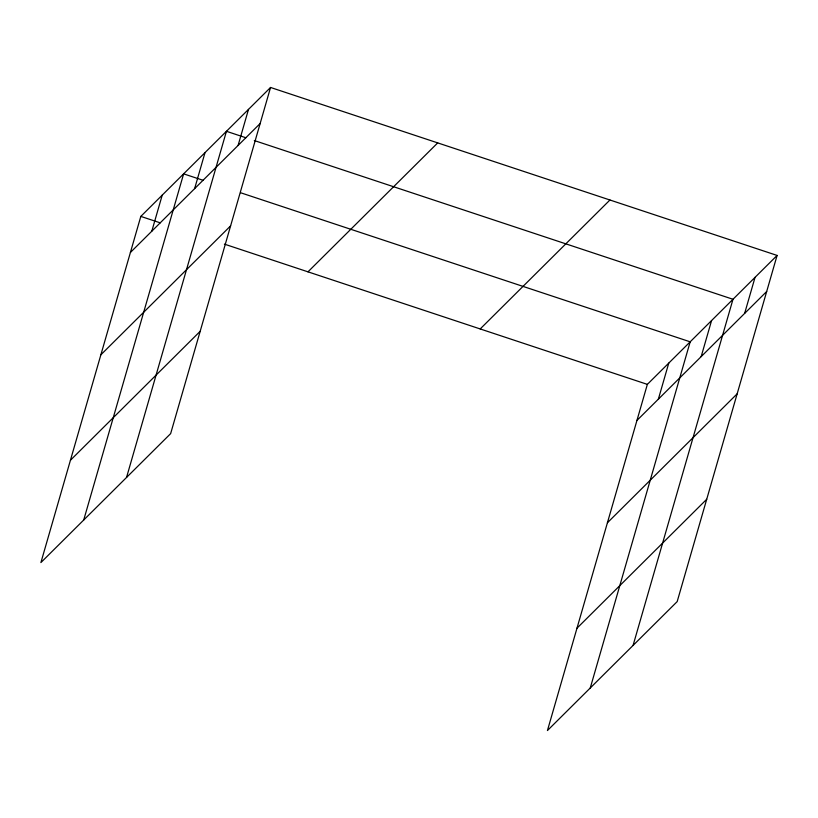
<?xml version="1.0" encoding="UTF-8"?>
<svg xmlns="http://www.w3.org/2000/svg" width="818" height="818" viewBox="0 0 818 818"><rect width="100%" height="100%" fill="white"/><g stroke="black" fill="none" stroke-linecap="round" stroke-linejoin="round"><path stroke-width="1.23" d="M270.553 87.465L140.819 216.402L40.9 562.569L170.645 433.622L270.553 87.465L777.1 255.431L677.181 601.598L547.447 730.535L647.355 384.378L777.1 255.431M151.811 231.187L162.22 195.134M83.712 520.013L183.631 173.856L203.007 180.277M194.623 188.641L205.032 152.577M126.534 477.467L226.443 131.299L245.829 137.731M238.089 145.44L248.498 109.387M658.357 399.164L668.766 363.1M590.259 687.989L690.177 341.822L240.564 192.731M701.169 356.607L711.578 320.554M633.071 645.433L732.989 299.276L254.306 140.543M744.636 313.417L755.045 277.353M130.41 252.465L260.144 123.528M100.87 354.797L230.615 225.86M70.44 460.237L200.175 331.29M307.977 271.842L437.712 142.894M480.197 328.948L609.942 200.001M636.946 420.442L766.691 291.494M607.416 522.774L737.151 393.826M576.976 628.204L706.721 499.256M140.819 216.402L160.195 222.833M224.398 244.122L647.355 384.378"/></g></svg>
